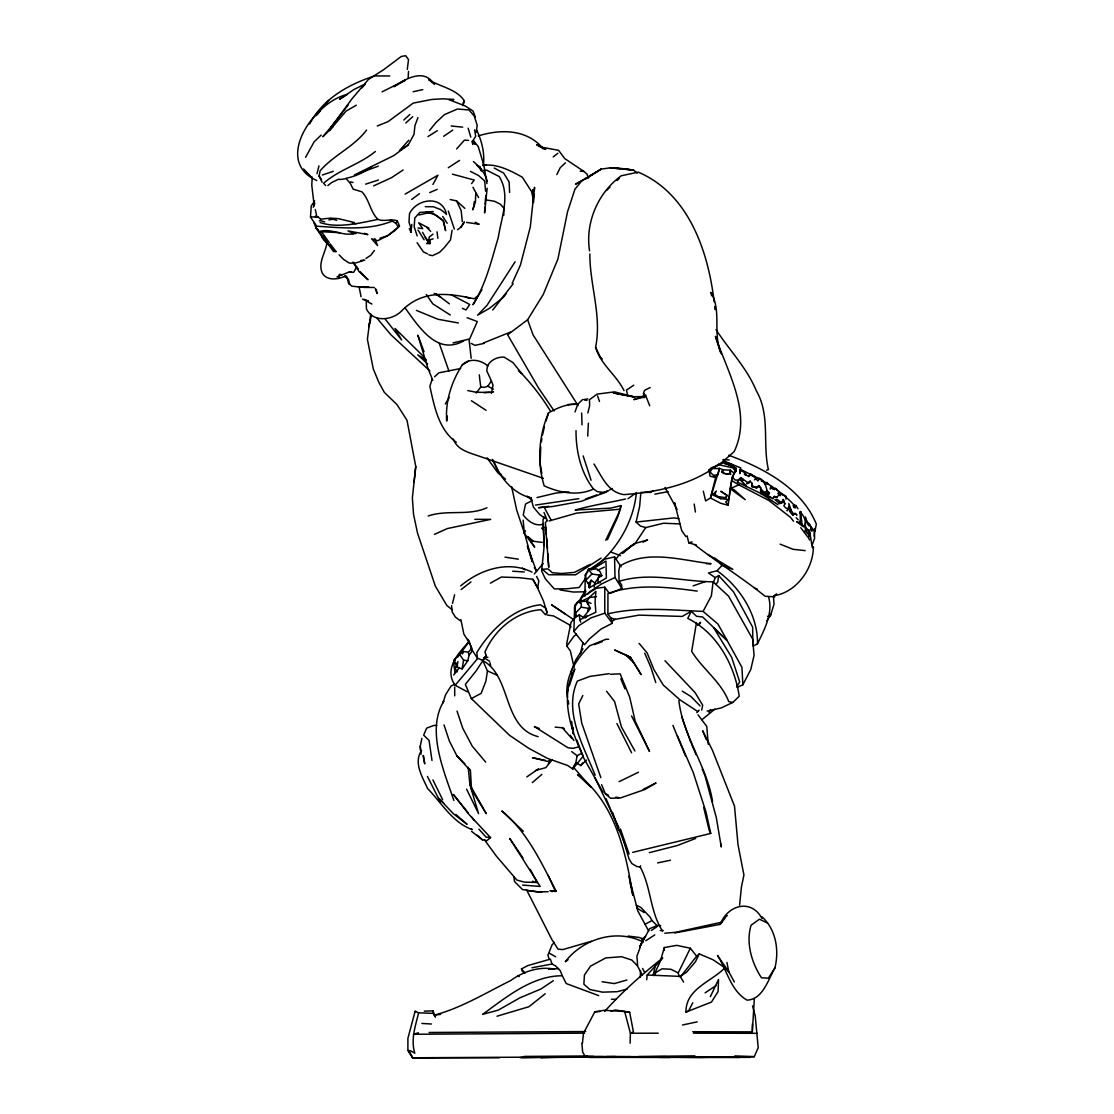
<?xml version="1.0" encoding="UTF-8"?>
<svg xmlns="http://www.w3.org/2000/svg" width="1114" height="1114" viewBox="0 0 1114 1114"><rect width="100%" height="100%" fill="white"/><g stroke="black" fill="none" stroke-linecap="round" stroke-linejoin="round"><path stroke-width="1.5" d="M793.558 521.268L790.508 517.356L768.897 500.492L738.861 484.841L730.143 488.67L733.875 489.533L745.224 499.699L730.143 488.67L732.441 476.834L735.797 471.055L735.797 467.964L724.741 462.923L721.329 462.881M574.072 667.481L570.368 650.924L566.845 646.078L566.859 642.792L571.064 622.294L575.465 617.448M604.763 587.189L604.805 613.173L612.296 623.269L601.1 629.006L589.334 638.99L584.544 644.728L573.877 631.415L574.685 605.278L583.29 596.255L596.45 588.276L604.763 587.189L609.414 593.484M692.755 1031.717L752.312 1031.87L752.396 1023.891M748.65 483.156L740.726 477.669L737.217 482.028L760.834 493.446L768.437 495.076L769.468 493.112L768.006 492.193L765.68 493.864L760.597 491.427L760.653 487.709L758.996 485.829L755.779 487.5L751.839 485.412L751.964 483.267L750.126 481.151L748.65 483.156L746.464 483.782L750.126 481.151M476.193 393.075L480.761 387.059L479.257 374.847M729.949 490.341L728.18 505.296L725.687 501.857L728.848 499.504L731.87 478.978L734.001 472.977L735.727 471.292L735.797 467.964M640.313 977.256L640.466 970.559M752.312 1031.87L754.303 999.425M630.106 1043.219L630.399 1033.221L624.648 1011.498L604.15 1010.287L594.806 1011.818L583.527 1033.193L582.427 1043.261M475.789 193.154L475.413 202.066L472.796 209.864L473.784 205.937M584.947 596.074L585.226 574.991L587.955 571.552M484.855 207.204L484.59 212.913L487.152 188.21M312.185 177.042L311.795 185.3L314.204 205.77M813.387 546.723C813.401 568.697 796.58 592.202 774.244 595.698L774.731 596.839L765.053 596.227C742.509 577.943 717.862 562.862 695.039 544.955M587.732 436.061L588.373 423.167M408.142 78.314L408.518 71.38M752.827 645.257L752.646 627.14L733.569 591.924L718.683 575.576L715.188 577.623L713.545 582.149M576.467 616.696L574.852 613.703L581.174 607.172L581.369 603.774L577.72 601.713L574.49 607.882L576.467 616.696L579.28 614.872L583.485 617.295L590.378 608.425L586.396 601.24L577.72 601.713M805.519 528.287L809.502 530.403L808.43 534.066L805.366 530.974L805.436 517.286L804.35 518.288L805.631 521.004L804.962 526.532L802.359 525.961L796.649 521.672L801.802 523.886L803.681 526.936M374.819 238.577L377.562 245.595L371.589 238.786L377.73 240.721L388.424 235.277L398.311 227.047L395.971 223.371L392.239 221.115C368.093 230.793 341.928 227.813 316.682 226.212L310.514 217.021L311.238 205.965L314.621 200.938M789.617 511.298L788.796 503.472L791.274 510.616L793.85 514.32L795.118 513.429L796.97 515.1L794.978 513.345L792.653 515.114L789.617 511.298L791.274 510.616L789.13 506.912L787.208 510.672L789.13 506.912M533.564 202.4L534.107 194.031M534.33 190.675L534.553 187.319L530.292 227.019L520.419 265.076L512.148 283.374M571.176 673.831L571.385 670.879L575.646 660.101L582.97 648.808M814.25 536.266L814.821 528.496M567.472 697.434C564.144 677.799 576.189 658.861 589.793 645.716L605.946 639.283L608.606 639.283M485.063 204.071L485.857 195.479M433.04 234.149L429.308 236.99L428.291 242.198L426.676 243.548L429.92 243.604L430.296 239.594L433.151 238.883M483.337 165.61C484.952 153.356 481.805 141.339 476.82 130.227M620.665 507.984L620.888 505.645L610.653 508.137L575.158 510.031C591.785 505.269 608.871 502.748 625.539 499.002M739.585 905.153L741.423 887.009L743.929 875.005L737.997 844.691L734.516 806.202L712.5 750.418L702.669 730.742L706.373 739.724M646.691 979.777L647.192 975.015L662.733 957.956C642.026 974.374 622.42 991.544 604.735 1011.387M714.84 492.792L714.617 494.867L713.99 493.669L716.302 491.288L713.99 493.669L720.897 498.682L728.848 499.504M370.753 313.953L367.383 339.31L373.274 368.873L378.76 382.199L384.316 392.351L396.974 404.605L407.014 420.312L415.759 466.488L412.361 497.944L413.531 514.348L417.541 533.188L435.351 586.131L446.853 605.501L452.242 609.818M409.311 228.607L411.01 232.144L411.846 224.443M414.018 482.418L415.759 466.488M710.913 468.103L710.44 472.378L715.661 477.614L710.467 498L705.635 500.924L703.296 491.19M473.951 204.461L474.299 201.523M706.443 563.726L711.094 563.698C681.281 560.342 647.54 549.216 619.83 566.009L618.799 570.758L619.106 581.341C649.643 571.719 681.893 581.508 713.099 581.828L711.4 595.795L703.101 611.405C671.394 610.18 639.199 606.462 607.896 613.842L607.952 593.4C636.721 583.541 667.704 587.064 697.211 591.102M807.009 521.561L814.278 530.905L814.626 538.243L811.953 545.651L809.502 530.403L805.366 530.974L808.43 534.066M407.278 69.416L408.518 59.599L405.691 55.7L401.277 56.452L383.536 69.778L368.4 79.484L351.843 98.965L331.15 127.177L348 105.162M540.777 446.756L540.109 463.173L541.766 473.464M541.432 441.798L541.864 438.484M476.235 132.287L477.182 125.2L474.216 115.981L469.022 109.994L457.52 108.991L444.416 114.617L435.88 122.637L429.461 130.575M785.899 499.225L786.275 496.454L782.307 494.101L780.482 494.143L780.134 495.814M718.683 575.576L717.792 581.968L715.829 584.404M447.382 415.954L446.672 421.064C445.224 401.04 451.56 381.712 462.199 364.974C469.467 357.636 480.9 359.738 487.988 366.116M594.152 587.162L594.82 583.012L591.158 580.185L589.403 587.732L606.378 578.069L605.946 561.052L591.242 570.02M486.205 655.492L482.696 660.491L487.459 670.934L485.857 681.281L481.081 693.423L471.333 698.575L465.346 684.386L476.124 670.948L486.205 655.492L484.91 652.066C494.783 629.535 516.186 611.363 540.972 609.72L545.442 614.733L546.974 612.728L546.208 608.481L540.401 604.777C512.9 608.091 490.801 629.828 476.82 652.539L477.433 658.249C513.345 670.503 500.005 726.913 538.187 736.66M546.974 612.728L543.465 600.947L537.658 588.15L538.828 580.84L536.572 576.453M777.976 504.684L760.834 493.446L772.879 498.654L774.425 496.384L776.89 497.415L779.048 494.588L778.937 491.636L775.664 488.447L773.938 489.171L770.818 486.414L770.178 489.13M459.441 654.183L453.885 659.92L456.824 667.091L462.143 668.901L463.563 660.156L459.441 654.183L463.48 651.523L468.033 652.094L469.37 655.199M734.335 981.921L728.793 971.798L717.486 955.464C727.205 970.28 730.492 990.485 747.021 1000.149C763.006 999.467 768.187 979.415 774.898 968.01C779.313 950.242 776.054 929.48 761.962 916.794M491.385 393.451L492.889 385.778M452.089 230.236L450.488 239.956L444.068 247.837L439.487 252.391L432.469 255.677L428.862 254.841M710.342 996.724L718.53 979.457L718.07 991.585L711.498 1002.057L685.946 1012.097C685.667 988.717 711.303 981.88 724.936 967.76L728.793 971.798L726.913 962.44M366.241 300.961L366.436 308.884C372.925 322.712 392.1 320.498 401.472 311.085C421.983 289.765 448.051 292.926 474.174 298.803L478.435 295.335L481.972 289.737M581.647 753.287L577.122 755.724L575.771 763.048L572.777 769.022L567.694 765.513L547.461 758.369L528.746 748.302L509.599 735.365L471.333 698.575M701.723 710.064L702.697 705.218L695.094 692.602L664.988 660.741M456.824 667.091L457.965 661.549M420.535 750.613L420.27 746.171L421.886 738.387M696.445 622.782L691.683 651.37C702.572 669.082 721.148 681.81 728.723 701.555L732.692 702.502L739.223 696.292C734.613 664.974 716.984 632.696 687.77 618.423L691.251 611.252L696.556 616.307L702.656 616.961L727.191 640.606L741.91 667.286L742.871 684.79L737.329 687.227M322.155 182.306L319.105 176.012L320.15 170.748C333.81 155.027 353.751 147.02 366.562 130.087M814.933 531.336L816.339 524.123C801.871 488.28 763.355 467.936 728.709 455.264M760.597 491.427L761.113 489.143L765.68 493.864M624.035 390.652C616.446 374.931 600.293 364.236 595.586 347.164C602.02 316.32 589.752 285.073 589.835 253.978M580.45 653.723L582.887 642.917M784.841 503.932L783.239 499.49L781.652 503.041L779.508 503.556L774.968 499.601L777.363 499.434L781.652 503.041L783.239 499.49L784.841 503.932L783.866 505.867L785.83 508.012L788.684 508.792M653.236 974.861L655.38 965.323M462.143 668.901L467.81 660.727L469.078 655.116L471.863 651.634L471.097 645.814M679.916 523.914L663.554 523.232L645.758 527.576L640.383 526.059L636.08 522.076L639.631 506.424L640.87 492.458L650.604 492.374L652.999 490.773M542.462 435.17L544.384 426.871M708.95 470.136L710.05 476.151L715.661 477.614L718.043 474.55L719.491 468.367L723.432 469.843L730.297 470.15L734.001 472.977M554.424 969.18C539.232 966.089 523.051 971.589 510.727 980.529C485.871 992.853 461.238 1008.003 434.488 1015.091L435.49 1017.068L433.109 1013.35L418.627 1012.821C415.425 1026.008 410.551 1039.654 414.826 1053.231L410.231 1050.572M726.439 474.355L729.336 474.049L730.297 470.15L730.561 474.299L726.063 474.077L721.635 471.417L723.432 469.843L722.234 472.364L724.072 473.784M371.352 315.749L368.637 326.722L370.544 320.164M452.479 603.44L454.609 594.792M587.844 412.974L589.654 405.663L589.473 399.731L597.09 394.119L614.594 391.863L634.52 397.016M327.126 241.696C326.068 252.251 317.309 262.751 322.461 273.39C327.446 281.313 338.628 279.363 345.827 275.896L344.477 276.3L348.376 279.182L349.671 284.056L348.64 283.443L346.705 276.369M317.003 173.687L318.966 165.875M416.135 1011.456L415.132 1011.303L407.905 1038.304L407.891 1050.627L412.653 1057.785L433.416 1057.743M620.888 505.645L618.033 516.255L607.395 539.733M546.027 421.05L548.534 412.89C557.376 407.863 567.806 403.352 578.361 404.243L568.001 404.521M680.64 976.727L696.654 956.174L690.332 948.223L676.741 945.368L664.278 947.568L660.477 960.867L653.765 975.502M580.436 602.799L581.327 599.875L580.283 601.811L589.139 597.591L595.879 591.353L595.057 601.699L595.851 612.24L579.823 619.746L580.77 622.127M712.306 467.337L714.756 468.66L719.491 468.367L710.467 498L720.661 503.263L728.18 505.296M587.719 610.778L588.498 608.328L590.378 608.425M662.482 930.984C649.963 911.767 651.161 887.092 640.174 866.929L640.564 865.745M569.407 685.625L574.81 668.957C559.534 696.668 570.66 730.116 583.402 756.643M585.351 575.297L588.401 569.226L596.951 568.948L599.986 571.593L601.797 575.59L599.193 575.144L598.232 578.041L597.828 582.692L600.53 582.692M739.905 469.384C759.567 478.087 779.062 489.018 793.92 504.837L795.967 505.575L795.159 508.012L793.015 505.714M432.26 379.011L429.851 386.238C434.237 406.039 438.624 429.753 456.308 442.258M544.036 516.854L542.978 520.015L544.259 545.693M462.923 105.565L464.454 101.068C456.615 88.702 440.002 87.031 428.625 79.512L434.557 84.469M575.019 411.929L577.72 404.257L582.692 399.494M566.72 693.228L567.792 690.193M542.309 542.407L533.077 541.223L527.799 536.53L534.678 547.141L524.36 533.425L525.348 530.682M338.364 278.514L339.937 274.281M417.945 117.583L414.937 125.645L414.032 134.293L408.211 144.973L393.674 155.654L354.433 174.926L378.3 166.153M639.896 948.195L636.929 956.091L637.681 966.27L642.305 975.07M548.534 412.89C538.744 435.699 536.962 462.018 544.147 485.815C559.2 492.764 577.943 496.357 593.511 489.018L597.229 491.608L604.025 492.527L608.049 491.037M313.257 207.246L314.844 203.221M809.572 539.984L808.082 536.934L810.184 533.216M771.013 614.26L766.85 620.832M660.658 925.595L657.497 925.469L649.615 928.658L639.631 947.346L641.427 943.126M462.463 653.918L463.48 651.523M639.631 947.346L643.238 938.991M679.206 976.727L678.231 972.912L690.332 948.223M619.885 510.672L605.751 540.22M581.912 1043.275L582.65 1052.131L585.226 1056.364L589.571 1057.367L754.248 1056.671L758.216 1047.731L755.208 1015.843L752.535 1005.914M574.908 764.274L572.777 769.022L582.385 757.102M421.565 750.544C413.266 762.77 422.443 776.862 427.498 788.434C441.423 802.665 452.535 822.633 472.252 829.61L471.278 828.844M753.217 646.05L757.506 643.753C764.427 629.521 773.381 612.965 768.507 596.853M724.936 967.76L712.946 959.711L699.272 953.918L695.428 961.8L686.558 972.202L680.167 976.393L647.192 975.015M582.831 695.484L578.681 703.937L581.731 723.139L600.85 777.628M768.381 484.437L766.808 482.473L765.513 485.091L768.437 495.076M725.855 497.707L727.038 495.326L720.911 491.385L727.038 495.326L726.049 497.735L718.279 496.579L720.897 498.682L711.554 494.435M556.805 174.592L560.258 167.657L565.439 162.825M699.146 625.038L700.567 622.253L697.656 625.358M742.871 684.79L750.794 669.458L754.067 655.366L752.646 639.06L728.57 596.157L713.099 581.828M395.971 223.371L397.266 220.851C390.917 218.372 384.065 222.076 377.938 219.361C370.224 211.994 369.5 199.712 361.869 191.789L353.208 189.199L350.339 183.545L345.855 178.296C354.934 176.583 364.264 172.419 371.686 166.64M800.771 511.855L799.699 513.206L800.771 511.855L801.802 523.886M692.824 1002.739L688.549 1010.941L685.946 1012.097M453.663 675L459.316 667.773M586.883 601.866L589.139 597.591L596.533 596.644M432.914 184.478L437.955 175.218L405.134 194.101M709.019 712.389L710.551 709.604M453.036 342.889L469.676 338.962L477.293 321.556L467.142 317.713M305.57 157.353L314.078 141.896L321.18 135.073M478.435 295.335L472.963 304.721C485.955 284.335 491.358 260.509 498.25 237.658C501.272 217.843 510.853 195.228 499.211 176.541L486.762 170.233L483.504 170.414M548.339 763.731L550.608 759.859M810.755 529.707L811.535 528.384L812.009 531.155L809.613 524.234L807.344 523.343M515.114 261.79L486.971 305.375L477.6 315.178L489.478 308.327L503.11 297.508L506.216 293.636M580.505 598.664L585.574 590.267M445.28 404.02L449.332 397.35M801.662 520.99L800.409 523.037L802.359 525.961M309.706 123.974C322.433 99.202 348.292 84.469 373.914 76.184M554.187 410.969L538.73 388.313L507.65 334.813L527.59 319.76L543.242 294.5L557.933 258.963L567.541 211.785L574.921 189.255L581.592 181.053L601.1 169.133L610.235 167.824L617.852 168.033L633.462 170.024L637.236 173.116M654.057 975.558L655.603 973.065M534.274 573.975L543.214 563.503M460.848 227.493L464.371 221.909L461.015 227.019L457.52 229.735M592.495 568.906C616.46 550.887 633.42 522.731 636.414 492.653L627.92 498.752M736.66 686.739L739.71 682.005L731.689 657.371L713.712 627.809L727.191 640.606L717.959 624.049L703.101 611.405M674.861 932.947L720.187 924.383C727.345 905.292 751.073 898.079 761.976 918.493M774.898 968.01L768.326 978.189L761.489 977.786C751.658 962.928 745.67 942.625 751.115 925.177L759.456 919.203L767.63 923.088M550.386 411.024C541.46 396.347 530.556 382.575 518.483 370.28L521.728 373.594L512.983 362.579L504.029 357.093C497.331 356.856 490.731 359.864 487.514 365.921L486.734 370.767L491.385 380.891L487.848 386.21L484.437 387.324L480.761 387.059M634.326 544.676L645.758 527.576M772.879 498.654L774.425 496.384M548.784 953.57L547.823 954.976L548.91 958.319M594.82 583.012L598.232 578.041L601.797 575.59M585.686 578.069L579.196 587.454L566.775 588.777L554.326 588.916L545.345 578.876L541.613 570.925L543.966 547.963L543.34 523.831M720.187 924.383L725.534 917.449M588.401 582.761L589.403 587.732L588.554 583.833L591.158 580.185M766.808 482.473L765.234 483.922C766.348 487.347 761.67 477.795 759.651 478.449L757.84 480.969L754.401 476.611L750.683 474.091L748.274 475.915L744.375 474.341M566.845 646.078L573.891 636.317L576.565 634.158M754.498 479.883L755.32 478.755M750.683 474.091L748.831 476.639L748.274 475.915M468.855 651.843L471.765 647.888M315.777 115.717L328.672 100.469L323.436 106.958M469.356 641.372L457.506 657.246M374.36 250.539L370.906 255.148L365.977 258.434M454.958 672.536L453.593 662.454L455.542 659.85M462.853 103.198L464.454 101.068M615.875 559.228L619.955 553.853L634.604 543.59L647.582 539.914L642.959 542.198M585.393 617.964L587.036 615.819M471.57 183.629L474.286 180.078L452.409 174.16M805.366 530.974L806.759 529.15L804.921 525.641L804.962 526.532M468.395 642.305C457.924 653.695 443.776 669.472 455.166 685.291L467.518 691.891M492.736 310.026L513.136 283.833M552.029 759.915L545.86 767.616L535.374 770.554M317.142 114.756L320.289 110.857M455.166 685.291L477.822 658.332M587.663 594.222L589.529 591.924L601.769 583.847L615.025 577.47L614.552 556.903L604.707 559.172L589.766 569.254M329.438 130.658L346.05 111.108L356.341 105.189M576.62 762.937L580.714 765.569L582.845 763.006M334.646 122.596L322.851 136.73L333.1 126.718M362.05 87.811L365.267 83.996M573.877 631.415L578.695 625.72L591.228 617.783L604.805 613.173M554.243 942.402L552.029 944.951L548.826 952.888L555.635 956.787M696.877 712.709L699.146 710.147M408.782 140.253L399.466 150.515L408.211 144.973M547.225 520.6L545.345 522.633L546.375 534.748M715.188 577.623L708.49 572.986L717.054 570.73L722.011 565.466L732.887 569.338L707.85 554.452M714.798 709.2L701.945 719.714M320.498 219.18L330.538 218.093L338.642 218.706L354.155 222.466M588.554 583.833L585.797 580.352L591.924 573.947L599.193 575.144M751.839 485.412L752.089 486.748L756.852 487.793L758.996 485.829M737.886 480.747L739.668 478.936L742.551 478.644L741.938 481.304L746.436 486.581L739.668 478.936L741.938 481.304L743.122 480.05L740.726 477.669M397.266 220.851L399.466 225.989L395.164 230.333L387.324 235.82L379.958 238.201M456.629 148.914L464.441 140.127L468.562 140.378M606.559 190.452L610.026 187.152M616.961 180.552L619.273 178.351M434.585 376.811L438.777 372.842L460.625 368.525M775.664 488.447L774.397 489.645L771.891 488.447L770.818 486.414M580.714 765.569L586.549 760.068M398.311 227.047L399.466 225.989M403.825 119.992L409.827 114.519M405.816 122.986L412.695 116.705M549.94 890.727L556.151 891.158C541.209 862.57 527.326 831.866 501.885 810.964L523.343 831.253M696.654 956.174L699.272 953.918M532.339 782.613L541.891 774.411M641.817 939.394L645.591 936.275M468.061 812.691L453.328 794.407L468.507 813.888L490.55 837.603L486.832 840.666L482.376 839.775L471.556 831.35M327.836 185.634L331.624 182.543L339.032 179.034M545.192 993.758L528.955 1006.722L496.997 1016.205M553.198 156.935L557.863 153.272M721.343 463.675L723.32 462.129L731.23 463.925L734.641 467.351L731.912 465.722M461.126 589.543L470.985 581.926M774.244 595.698L776.597 593.887M585.31 178.908L601.1 169.133L585.31 178.908L592.342 174.55M411.665 199.448L419.435 193.725M726.342 916.307L727.331 915.583M657.566 926.124L651.969 920.526L644.769 924.453M568.084 959.767L565.299 961.73C582.984 938.559 616.808 928.463 643.335 942.082M526.825 776.918L538.48 768.799M443.637 136.312L452.73 130.129M633.782 385.166L626.472 390.109L627.669 395.693M460.681 585.88C480.092 569.477 508.081 560.175 532.019 572.136M651.3 930.51L656.856 926.792M553.366 980.696L540.917 989.009L519.765 997.893L498.264 1010.133L482.654 1014.339C506.132 997.322 532.019 975.683 562.305 975.767L566.191 983.537L598.719 995.638M403.115 169.996L391.599 177.641L373.65 185.885M792.653 515.114L793.85 514.32M705.12 992.839L715.912 985.653M375.404 151.49C359.53 164.468 338.976 169.704 323.589 183.267L325.65 185.523M448.301 167.727L459.525 160.43M645.772 940.745L654.795 934.883M427.985 136.562L437.315 130.7M601.128 558.086L575.492 574.824L548.659 574.74L542.337 569.31L547.935 568.864L552.335 572.721L561.442 573.501L574.392 572.401L590.336 564.255M468.66 361.006L462.199 364.974M764.747 492.235L766.516 491.163M612.296 623.269L612.227 621.18L615.388 619.314L639.004 615.123L682.186 616.446L691.251 611.252M655.018 972.954L662.092 968.804L670.907 969.277L678.231 972.912M585.463 178.505L575.548 184.158L581.592 181.053M490.411 583.151L501.397 577.038L519.444 577.693L532.854 579.28L537.992 588.122M382.13 91.808L405.412 80.166L393.841 86.669C404.117 79.804 421.858 68.957 432.065 81.517M710.133 469.008L719.171 464.106C692.198 485.036 657.232 492.123 623.854 494.616C607.673 492.249 601.727 476.151 593.985 464.009M463.911 340.717C436.744 356.41 418.418 325.873 404.828 307.631M457.729 665.81L454.707 667.397L457.186 671.881M609.372 490.021L612.282 488.503M522.522 971.728L521.477 968.901L527.869 965.56L550.372 959.126L552.015 964L554.73 965.49M708.81 469.969L719.574 464.413L734.154 451.63C752.423 413.141 727.79 372.814 715.439 336.428L720.661 352.637M363.958 84.567L353.709 89.649L339.617 99.271L347.025 94.523C314.816 101.68 272.443 160.917 316.808 180.51M650.186 387.547L644.616 390.304L643.474 393.409L644.143 397.837M643.307 789.269L656.049 782.975L645.034 789.408L620.303 798.014L615.875 797.109M619.036 781.68L638.475 772.239M732.692 702.502L721.148 707.961L707.153 711.066M597.313 570.396L604.345 567.137M454.735 684.33L451.031 686.043L445.572 694.76L442.926 702.934L443.762 701.193C425.966 730.617 444.208 771.654 453.858 800.423M434.46 534.344L447.327 528.579L490.689 519.375L474.815 519.347M610.667 593.261L621.807 588.457L621.584 584.85L619.106 581.341M429.712 192.583L437.175 189.394M336.957 276.885L348.306 272.331M510.449 332.083L483.1 343.126M377.256 125.979L388.048 121.649L413.183 103.129L431.842 99.452L442.634 98.798L453.844 99.564L448.9 99.675L465.011 105.886L473.046 111.01L475.316 117.081M695.651 838.438L677.242 845.554L649.323 852.656M594.263 644.63L602.228 641.664M585.546 499.072L596.742 494.922M599.931 493.739L607.924 490.787M645.841 395.205L633.824 399.62L645.103 396.849M606.239 492.123L581.062 501.342L552.405 506.55L538.522 507.706L548.868 506.313M693.173 585.867L705.538 581.55M486.915 507.761C468.409 516.214 447.382 509.39 428.152 515.991M322.266 175.023L333.281 171.319M330.259 243.924L335.996 251.611L333.532 251.541L319.147 231.628C330.566 227.771 341.998 236.21 353.751 233.731L348 230.89L367.899 234.636L364.403 233.286M365.643 184.144L378.384 180.036M478.254 135.936C500.2 129.043 526.24 129.043 542.476 147.856L536.809 144.848M550.483 760.402L547.42 761.363L532.464 757.715L545.414 760.361M364.849 260.119L355.686 262.974L349.35 263.141L343.321 259.2L339.143 254.855M687.046 535.764L688.814 542.894L692.1 541.891M418.363 1032.789L413.391 1034.279L584.363 1033.138M532.144 500.604L525.529 504.043L523.218 515.03C528.022 521.032 535.138 526.852 543.312 524.151M808.082 536.934L809.781 536.447M377.938 219.361C359.808 223.148 337.361 228.579 320.15 222.535M626.89 980.014L614.315 983.592L602.103 981.74M549.035 520.99L576.746 513.094L620.554 509.14M591.464 941.246L562.89 949.574L558.03 949.156L551.82 939.422L526.449 889.64M766.585 470.15L768.423 469.648C762.324 443.748 770.554 415.174 756.309 390.777C746.812 367.731 729.308 350.172 716.024 329.605M578.069 747.007L573.223 748.288L568.084 747.814L534.386 726.593L539.26 728.472M627.029 989.121L617.212 991.697L602.535 992.156L589.877 989.511L583.875 984.205L584.432 975.029L590.517 966.172L605.738 957.915L621.668 956.731L631.819 960.073L637.25 965.573M536.976 497.568L555.858 493.042L568.864 491.887M632.682 852.363L710.732 833.439L705.998 812.022L693.228 772.475L677.382 735.811M418.961 214.96L428.96 212.704L435.866 215.113L443.038 220.377L445.614 230.612L443.525 220.99L433.262 213.47L425.785 212.384M610.834 1011.039L615.624 1009.98L629.688 1012.348L633.393 1031.773L630.399 1033.221L658.221 1033.193M413.127 91.752L422.777 89.635M544.955 527.423L541.613 528.161L543.897 529.972M484.144 343.377L474.94 345.354L471.18 343.391M682.506 1024.991L697.183 1021.872M657.608 862.904L670.475 860.217M531.963 967.76L552.015 964M654.865 494.156L668.135 491.622M722.304 922.058L675.627 932.307L664.779 933.212M714.283 475.246L718.043 474.55M319.356 220.837L320.428 220.656M360.713 260.565L363.512 260.077M328.922 219.89L333.072 219.207L336.693 220.335M587.913 398.923L583.875 399.578L586.967 400.469M578.779 498.682L535.458 505.088M782.307 494.101L779.048 494.588L777.837 493.293M609.163 673.65L589.877 676.421L577.386 681.072C563.169 712.013 583.959 746.561 595.127 775.219M339.812 179.549L345.034 178.894M434.488 1015.091L440.601 1014.353M487.876 657.204L483.866 657.692L489.603 661.256M321.849 231.74L339.686 232.659M483.977 392.671L493.516 391.78L491.873 391.905M374.318 287.482L363.791 287.426M624.648 1011.498L629.688 1012.348M636.08 522.076L674.151 517.885L678.872 518.692M482.78 165.318C496.969 163.424 510.282 170.526 522.313 177.21L531.573 191.538L532.938 197.846M513.86 876.746L514.529 881.55L522.494 889.529L536.447 891.743L548.172 891.729M551.36 891.506L556.151 891.158M548.548 969.277L558.504 968.581M483.156 165.29L486.164 165.081M433.262 211.549L419.867 212.398L414.784 218.052L414.199 226.783L417.137 235.876M594.806 1011.818L599.805 1011.554M618.535 797.944L610.625 798.306L605.348 793.697L601.602 784.688M610.375 674.276L620.164 673.845L629.675 697.113L635.175 721.092L649.49 751.421L631.582 715.954M583.527 1033.193L584.279 1033.235M638.656 1056.559L694.941 1055.877M730.909 1056.754L700.817 1057.465L585.226 1056.364L593.804 1056.476M585.978 591.771L573.362 592.049L560.036 589.947M424.309 1011.136L433.054 1010.858L434.557 1015.091M351.634 272.206L348.724 272.262L353.653 272.303L356.577 267.276L352.999 262.096M310.514 217.021L317.908 216.868L320.317 218.776M645.159 396.487L634.27 396.737L613.41 392.977L634.576 397.225M585.713 1031.55L429.099 1032.483M630.816 1056.615L412.653 1057.785L408.573 1050.53L412.653 1057.785M616.042 1056.643L519.973 1057.618M603.245 1056.629L521.589 1057.534M615.109 1056.629L540.68 1057.492L665.81 1056.629M660.212 930.58L663.206 930.538M721.468 1056.768L605.821 1056.629M524.081 1056.42L586.911 1055.975M499.267 1057.743L424.03 1057.757M693.479 1033.165L757.283 1033.319M750.056 1057.367L659.028 1057.311L740.072 1057.409M358.457 286.855L368.734 286.883M704.034 1057.186L726.37 1057.214M589.571 1057.367L670.266 1057.451M374.165 75.919L389.789 75.975M734.794 1055.919L754.248 1056.671M425.214 206.661L433.513 206.786L440.545 209.543L446.213 213.874M489.478 392.448L476.207 392.253L467.755 390.582M436.813 725.479L433.889 725.423L426.634 728.124L423.668 735.17L429.071 740.42L431.995 760.486M611.405 999.244L616.126 999.328M339.185 274.587L342.29 274.657M530.236 869.338L537.199 882.483L524.429 882.121L516.826 880.032L496.231 855.97L484.52 839.859M362.927 287.356L351.857 286.173L348.64 283.443M580.199 171.194L583.806 171.361L587.189 174.257L588.164 178.296M767.435 616.307L770.234 616.446L774.049 604.192L773.436 596.101M352.734 233.383L355.993 233.564M421.872 1023.446L431.41 1024.003M722.958 459.595L729.252 459.971M512.663 571.231L524.276 571.969M738.136 480.19L734.989 479.995L732.441 476.834M522.633 885.115L540.151 886.438L509.697 838.424L522.995 858.017M317.908 216.868L315.053 216.631L316.627 215.573L315.262 209.488M759.651 478.449L756.559 478.198L749.736 474.425M555.134 727.122L561.804 727.721M620.192 168.757L610.235 167.824L633.462 170.024L623.506 169.077M451.198 125.993L462.7 127.163M528.83 890.81L541.808 892.175M805.116 550.608L793.14 549.313L780.134 544.161M640.174 866.929L637.013 866.567L631.889 863.601L629.076 858.936L622.684 837.881M490.55 837.603L485.996 837.06L478.95 829.206M628.143 936.052L639.255 937.473L643.753 939.241M463.563 660.156L467.81 660.727M761.461 481.178L763.341 481.429M774.327 497.053L776.89 497.415M418.015 227.98L422.721 228.662L418.683 222.8L429.001 228.231M547.071 614.984L553.588 615.958L568.948 624.508L571.078 626.931M466.641 222.41L479.145 224.234L475.163 222.243M504.976 557.139L518.302 559.172M485.439 199.824L494.463 201.258L500.451 204.252L503.709 208.053L503.848 215.141M581.174 607.172L588.498 608.328M458.383 322.963L438.011 319.286L416.385 310.402M352.4 223.078L356.034 223.747M729.336 474.049L730.561 474.299M350.409 181.916L353.041 182.459M540.318 146.964L558.574 150.293L564.659 158.536L583.806 171.361M362.51 299.165L368.483 301.184L364.055 299.346M450.195 199.531L456.587 200.91L464.844 208.374M724.699 463.786L730.659 465.234L731.425 466.669M532.422 881.271L537.199 882.483M453.593 662.454L456.81 663.331M755.779 487.5L756.852 487.793M718.126 464.538L732.859 467.88L735.797 471.055M688.814 542.894L696.431 545.024M542.448 148.44L545.79 149.401L537.045 144.862M780.482 494.143L783.574 495.048M543.423 478.338L478.185 455.821C468.646 452.535 457.032 449.694 453.314 439.055M607.896 613.842L610.681 617.894L615.388 619.314M723.306 460.778L740.754 467.922L739.807 473.631L740.42 469.495L745.6 472.336L745.712 475.232L744.389 473.088M781.931 501.829L783.894 502.428M465.304 296.937L470.011 298.399M321.111 220.753L324.717 221.937M611.28 552.224L620.554 555.691M754.401 588.053L757.395 589.139M760.834 493.446L770.804 497.095M493.363 389.176L487.848 386.21M319.147 231.628L322.336 232.896L329.298 242.643M531.378 498.069C512.273 493.265 499.532 476.987 492.527 459.358M531.378 498.111L527.019 496.259L532.13 500.13M497.109 675.181L487.459 670.934M415.132 1011.303L418.627 1012.821M462.352 308.313L466.028 309.957L469.69 304.456L450.836 294.583M625.595 654.921L614.691 650.005L630.413 657.274L641.093 674.513L630.413 657.274L625.595 654.921L634.019 662.997M591.061 603.398L586.396 601.24L588.679 604.944M517.592 975.753L519.235 976.532M605.348 793.697L608.439 795.173M739.696 470.024L743.734 472.002M427.567 253.895L423.362 251.82L417.068 242.685M636.289 905.181L640.87 907.45L649.963 916.961L651.969 920.526M470.373 171.361L478.463 175.497L484.66 180.969L485.593 191.176M367.954 301.95L371.951 304.052M758.202 486.4L760.653 487.709M494.268 168.033L503.681 173.116L509.14 181.986L509.599 192.513M564.325 728.765L562.124 727.498L571.886 738.512M426.467 360.003L417.778 354.906L427.581 363.818M434.195 293.4L440.866 297.327M731.508 480.482L738.861 484.841M697.587 711.414L680.055 699.912L663.206 684.985L653.932 669.639L647.109 652.874L639.102 643.391M636.832 908.035L644.226 912.561M682.241 691.153L690.959 696.501L700.065 705.886M522.313 568.098L525.126 569.853M450.265 314.997L432.845 303.885L426.328 294.542M471.431 400.748L486.08 410.328M565.355 614.037L551.458 604.749L573.919 619.788M318.395 229.86L316.237 228.356L313.8 222.187M545.373 518.609L539.524 514.362L533.355 506.995L531.155 498.793M649.615 491.664L650.604 492.374M390.457 219.82L392.239 221.115M460.193 620.665L455.417 617.086L452.242 612.032L451.602 605.584M571.663 751.602L577.122 755.724M435.936 293.609L449.415 303.857M527.382 536.628L533.077 541.223M717.054 570.73C740.114 587.12 757.896 614.914 757.506 643.753M505.519 479.173L497.861 472.823L486.999 457.77M425.2 237.56L429.92 243.604M644.268 394.091L643.474 393.409L645.563 395.888M477.196 835.221L482.376 839.775M429.879 370.948L390.819 334.687L376.922 318.103M501.606 474.996L499.044 472.642L493.418 460.653M375.279 288.512L377.061 293.525L376.295 289.445M335.996 251.611L326.082 242.281L324.035 235.722M443.748 803.027L438.93 798.473L453.44 813.791L467.058 824.318L455.821 814.404M473.408 161.544C479.41 166.863 485.398 173.13 487.18 181.206M767.156 490.898L769.468 493.112M588.401 569.226L591.924 573.947M426.704 227.353L430.7 231.35M720.02 563.461L722.011 565.466M424.448 357.357L394.983 328.435L401.611 339.965L385.36 319.272M555.413 965.741L560.175 970.531L562.305 975.767M318.632 230.779L316.237 228.356L324.035 239.788M444.013 724.894L449.36 741.005L456.851 755.793L464.803 763.828M360.282 271.9L367.996 279.739L358.847 271.259L354.085 263.837M327.669 243.451L321.932 237.157L325.553 241.808M796.19 517.704L798.181 519.806M476.792 165.123L482.418 171.11L479.438 166.237L481.011 170.748M602.256 359.042L600.14 356.759L595.586 347.164M456.851 755.793L470.442 770.735L471.556 789.645L486.261 813.666L469.913 784.702L468.2 767.268M714.937 558.1L717.012 560.453M573.362 767.114L591.033 787.361L577.553 774.55C614.9 802.553 625.803 851.653 632.849 895.336L630.009 882.622M521.477 968.901L525.042 973.051M485.704 762.115L472.28 746.227L462.783 728.305L457.019 711.094M593.511 489.018C580.881 472.879 575.882 450.961 576.022 430.672M473.297 140.461L478.24 146.575L483.936 165.54L486.943 183.601M471.222 816.618L474.383 820.531M606.587 691.279L614.58 701.542L621.417 726.871L634.896 750.961M800.729 527.702L807.107 536.182M698.032 714.854L706.805 726.467L708.212 744.208M789.784 508.611L791.274 510.616M534.288 567.667L536.391 570.549M418.042 230.041L424.1 239.761M570.271 735.337L573.933 740.476M685.848 536.558L681.684 530.529L674.499 502.651L675.53 505.366M356.536 266.371L358.416 269.142M800.158 511.396L805.255 518.929M319.105 176.012L321.473 179.66M442.69 216.492L447.215 223.26M614.552 556.903L621.139 566.775M805.436 517.286L808.653 525.752M472.935 187.305L478.616 197.554M468.952 768.423L470.442 770.735M477.433 658.249L472.099 649.922L467.908 639.283L469.941 643.739L463.87 634.089L460.848 619.593M721.635 471.417L722.234 472.364M422.582 232.394L428.291 242.198M615.025 577.47L621.807 588.457M795.967 505.575L797.958 508.806M680.167 976.393L683.62 982.088M578.082 405.566L533.091 334.882L527.59 319.76M734.391 469.036L735.727 471.292M551.179 520.377L544.203 507.204M603.078 792.374L583.708 758.035L576.857 740.169M677.075 509.446L665.03 487.431M642.541 968.47L644.755 972.494M532.854 579.28L537.658 588.15M799.546 521.324L800.409 523.037L800.186 512.259M424.044 351.732L417.861 335.203L427.72 367.704L432.775 380.306M427.442 776.444L440.169 801.746M616.919 723.571L631.582 752.786M710.732 833.439L709.145 830.209L703.672 807.385M432.914 779.953L442.648 799.685M466.585 789.172L478.588 813.624L469.913 784.702M649.713 405.774L645.995 396.361M595.015 777.809L618.924 827.577M456.587 200.91L461.168 210.588L462.31 221.63M610.681 617.894L612.227 621.18M548.13 875.284L555.594 891.646M648.696 931.053L637.835 910.946L628.783 876.245M644.741 653.236L650.827 667.272L655.756 682.52M606.044 798.529L629.09 853.978L620.428 828.983M691.348 743.567L696.097 754.735M702.21 769.106L704.925 775.483L716.302 817.592L721.287 846.96L720.591 843.284M620.777 678.746L624.954 688.87M672.926 725.395L685.542 756.114M544.008 512.496L547.266 520.517M591.088 480.287L583.151 455.904M491.385 380.891L492.945 384.831M448.886 370.962L439.32 343.53M361.061 296.756L359.307 287.983M454.331 229.108L448.315 211.006M681.657 716.706L690.666 741.966M612.547 812.398L618.813 830.236M597.577 395.93L599.485 401.458M446.491 214.542C442.745 194.755 416.706 198.403 409.492 213.721L408.991 222.201L410.941 228.022L411.01 232.144M536.572 571.524L527.409 546.152L532.186 561.609M712.556 801.495C706.889 765.931 682.896 736.201 678.858 700.567M471.932 141.339L472.851 144.388L473.561 139.751L475.692 136.27L474.675 129.837M468.145 128.18L470.79 137.119M721.691 354.336C712.041 334.687 722.192 311.572 710.927 292.383L711.637 295.767M532.255 561.456L525.181 535.5L516.673 509.975L511.618 486.665M489.951 662.677L490.647 665.531M579.28 614.872L579.823 619.746M423.028 755.724L424.726 763.842L423.501 755.487M568.07 700.539L568.781 703.923M694.189 504.071L695.414 512.036M811.8 543.34L812.412 547.74M437.008 231.809L437.886 238.34M714.13 301.769C708.295 251.263 688.508 193.53 638.28 172.141L621.32 175.761C598.134 192.444 585.087 222.508 589.543 250.817M714.673 306.447L715.021 309.622M572.485 727.372L573.181 733.722L571.593 721.385M469.119 339.965L471.166 358.304M572.777 727.205L573.111 730.422M420.27 746.171L421.05 754.206M523.148 520.141L524.36 533.425M779.368 501.996L779.508 503.556M546.668 538.215L547.489 548.548M547.823 553.658L548.729 567.304L545.637 527.019M751.964 483.267L752.089 486.748M581.633 413.043L582.023 424.824M532.687 189.645L533.091 202.581M433.054 1010.858L433.109 1013.35M585.713 575.2L585.797 580.352M793.92 504.837L793.934 507.483M574.81 608.341L574.852 613.703M664.278 947.568L664.292 950.367M454.693 687.059L454.721 695.86M630.176 546.863L622.378 553.282L634.604 543.59L630.176 546.863M311.307 177.168L303.635 169.286L311.307 177.168M475.316 144.305L472.921 140.531L475.316 144.305"/></g></svg>
